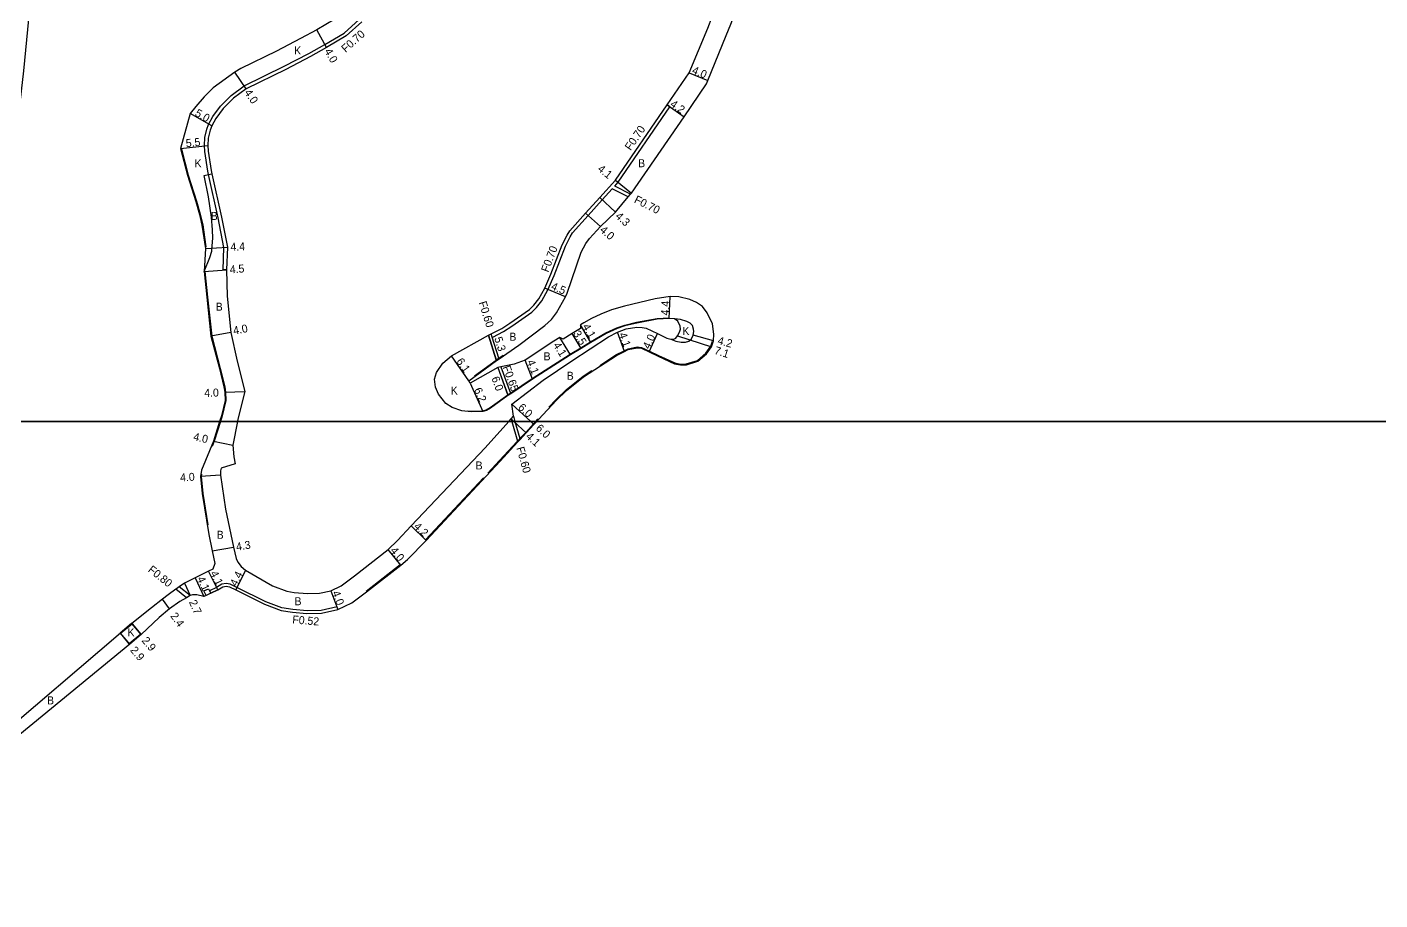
# Model space of a CAD drawing. Header units: metres. Extents: x -12000 to -8000, y -105000 to -102000.
# Drawn here: x -11852.5 to -11582.1, y -103295.6 to -103121.2 of the extents above; entities that cross this region are included whole.
import ezdxf

# ---------------------------------------------------------------- set-up
doc = ezdxf.new("R2010")
doc.units = ezdxf.units.M
doc.header["$LTSCALE"] = 2.5
for name, color, linetype in [('側溝・桝', 7, 'Continuous'), ('図郭', 7, 'Continuous'), ('幅員', 7, 'Continuous'), ('歩道・分離帯・安全施設', 7, 'Continuous'), ('舗装', 7, 'Continuous'), ('道路', 7, 'Continuous')]:
    doc.layers.add(name, color=color, linetype=linetype)
doc.styles.get("Standard").update_dxf_attribs({"font": ''})
doc.styles.get('Standard').set_extended_font_data('@MS PGothic')

msp = doc.modelspace()

# ---------------------------------------------------------------- linework, layer by layer
at = {"layer": '側溝・桝'}
for points in [[(-11812.64, -103169.7), (-11813.34, -103169.7), (-11813.16, -103165.25), (-11814.31, -103159.33), (-11816.24, -103150.67), (-11816.38, -103150.01), (-11817.01, -103146.11), (-11817.07, -103144.88), (-11816.97, -103143.3), (-11816.55, -103141.62), (-11816.22, -103140.68), (-11815.41, -103139.09), (-11813.86, -103137.03), (-11811.69, -103134.88), (-11809.09, -103132.93), (-11801.12, -103129.06), (-11796.2, -103126.48), (-11792.97, -103124.67), (-11789.15, -103122.41), (-11786.11, -103119.71)], [(-11735.04, -103153.02), (-11734.32, -103152.24), (-11724, -103137.14), (-11724.58, -103136.74)], [(-11759.51, -103183.21), (-11759.4, -103183.15), (-11757.27, -103182.04), (-11755.59, -103180.96), (-11751.62, -103178.16), (-11750.7, -103177.28), (-11749.63, -103175.94), (-11748.39, -103173.7), (-11747.13, -103170.88), (-11744.91, -103165.01), (-11743.94, -103163.14), (-11743.47, -103162.36), (-11740.37, -103158.88), (-11737.54, -103155.77), (-11735.53, -103153.56)], [(-11732.35, -103155.17), (-11735.53, -103153.56)], [(-11731.89, -103154.62), (-11735.04, -103153.02)], [(-11758.68, -103187.87), (-11758.73, -103187.72), (-11760.26, -103182.81)], [(-11758.16, -103187.51), (-11758.21, -103187.36), (-11759.51, -103183.21), (-11759.72, -103182.53)], [(-11758.43, -103189.23), (-11756.43, -103194.72), (-11756.38, -103194.86)], [(-11757.79, -103189.1), (-11755.87, -103194.34), (-11755.82, -103194.49)], [(-11755.74, -103199.51), (-11755.6, -103200)], [(-11755.26, -103198.98), (-11754.98, -103200)], [(-11755.6, -103200), (-11754.5, -103203.98), (-11754.45, -103204.15)], [(-11754.98, -103200), (-11754.02, -103203.46), (-11753.97, -103203.63)], [(-11820.64, -103235.25), (-11822.77, -103233.54)], [(-11819.91, -103234.81), (-11822.08, -103233.07)], [(-11790.38, -103237.6), (-11790.55, -103237.1), (-11793.72, -103237.81), (-11796.55, -103237.86), (-11799.38, -103237.63), (-11801.58, -103237.27), (-11804.81, -103236.06), (-11810.58, -103233.2), (-11811.9, -103232.55), (-11812.72, -103232.4), (-11813.57, -103232.56), (-11814.65, -103233.18), (-11816.04, -103233.87)], [(-11815.81, -103234.33), (-11814.4, -103233.64)]]:
    msp.add_lwpolyline(points, dxfattribs=at)
msp.add_lwpolyline([(-11816.71, -103234.78), (-11817.15, -103233.88), (-11816.25, -103233.44), (-11816.04, -103233.87), (-11815.81, -103234.33)], close=True, dxfattribs=at)
at = {"layer": '図郭'}
for points in [[(-12000, -102600), (-11200, -102600), (-11200, -103200), (-12000, -103200)], [(-12000, -103200), (-11200, -103200), (-11200, -103800), (-12000, -103800)]]:
    msp.add_lwpolyline(points, close=True, dxfattribs=at)
at = {"layer": '幅員'}
for points in [[(-11792.63, -103125.28), (-11794.58, -103121.79)], [(-11808.72, -103133.53), (-11810.95, -103130.2)], [(-11720.14, -103130.37), (-11716.44, -103131.9)], [(-11724.58, -103136.74), (-11721.13, -103139.14)], [(-11815.58, -103140.96), (-11819.94, -103138.51)], [(-11821.84, -103145.45), (-11816.37, -103144.88)], [(-11734.87, -103151.8), (-11731.69, -103154.39)], [(-11738.05, -103155.29), (-11734.9, -103158.22)], [(-11737.91, -103161.09), (-11740.89, -103158.41)], [(-11816.85, -103165.44), (-11812.45, -103165.2)], [(-11817.12, -103170.04), (-11812.64, -103169.7)], [(-11744.87, -103175.14), (-11749.01, -103173.39)], [(-11724.13, -103179.46), (-11723.97, -103175.07)], [(-11811.81, -103182.25), (-11815.75, -103182.99)], [(-11758.68, -103187.87), (-11760.26, -103182.81)], [(-11743.87, -103186.74), (-11746, -103183.24)], [(-11741.73, -103185.44), (-11743.55, -103182.45)], [(-11739.8, -103184.26), (-11741.88, -103180.73)], [(-11733.09, -103186.04), (-11734.5, -103182.19)], [(-11728.17, -103186.1), (-11726.48, -103182.48)], [(-11722.46, -103182.93), (-11715.69, -103185.08)], [(-11715.29, -103183.9), (-11719.33, -103182.77)], [(-11764.2, -103191.9), (-11767.69, -103186.9)], [(-11751.48, -103191.57), (-11752.97, -103187.75)], [(-11758.43, -103189.23), (-11756.38, -103194.86)], [(-11813, -103194.2), (-11809, -103194.07)], [(-11763.94, -103192.36), (-11761.39, -103198.02)], [(-11751.84, -103200), (-11755.6, -103196.54)], [(-11755.21, -103200), (-11755.74, -103199.51)], [(-11752.73, -103202.3), (-11755.21, -103200)], [(-11751.18, -103200.6), (-11751.84, -103200)], [(-11815.27, -103203.94), (-11811.36, -103204.79)], [(-11813.84, -103210.78), (-11817.83, -103211)], [(-11775.76, -103220.89), (-11772.73, -103223.81)], [(-11815.52, -103225.87), (-11811.28, -103225.17)], [(-11777.82, -103228.75), (-11780.35, -103225.64)], [(-11818.91, -103231.29), (-11817.18, -103235.01)], [(-11814.4, -103233.64), (-11816.22, -103229.96)], [(-11808.85, -103229.73), (-11810.81, -103233.67)], [(-11821.02, -103232.36), (-11819.91, -103234.81)], [(-11791.8, -103233.86), (-11790.38, -103237.6)], [(-11824.02, -103237.46), (-11825.42, -103235.51)], [(-11831.99, -103244.55), (-11833.85, -103242.32)], [(-11829.69, -103242.62), (-11831.54, -103240.4)]]:
    msp.add_lwpolyline(points, dxfattribs=at)
at = {"layer": '歩道・分離帯・安全施設'}
for points in [[(-11821.64, -103145.62), (-11820.28, -103150.78), (-11818.64, -103156.01), (-11817.88, -103158.63), (-11817.41, -103160.75), (-11816.75, -103165.11)], [(-11816.98, -103170.03), (-11816.45, -103175.21), (-11815.6, -103182.96), (-11813.89, -103189.44), (-11813.01, -103193.08), (-11812.85, -103194.18), (-11812.79, -103195.83), (-11813.54, -103198.91), (-11813.88, -103200)], [(-11764.57, -103197.87), (-11763.74, -103197.95), (-11761.42, -103197.87), (-11760.73, -103197.68), (-11759.97, -103197.25), (-11756.43, -103194.72), (-11755.87, -103194.34), (-11751.56, -103191.45), (-11743.95, -103186.61), (-11741.8, -103185.3), (-11739.88, -103184.13), (-11736.8, -103182.31), (-11734.64, -103181.3), (-11733.04, -103180.75), (-11730.66, -103180.21), (-11726.56, -103179.44), (-11724.24, -103179.32)], [(-11738.01, -103188.82), (-11734.79, -103186.74), (-11733.13, -103185.89), (-11732.38, -103185.51), (-11730.55, -103185.14), (-11729.67, -103185.23), (-11728.11, -103185.97), (-11726.29, -103186.82), (-11723.01, -103188.33), (-11721.86, -103188.55), (-11720.75, -103188.53), (-11718.49, -103187.82), (-11716.83, -103186.39), (-11715.83, -103185.01), (-11715.48, -103184)], [(-11763.06, -103190.88), (-11758.77, -103187.75), (-11758.73, -103187.72), (-11758.21, -103187.36), (-11757.35, -103186.77)], [(-11748.18, -103197.17), (-11746.75, -103195.66), (-11744.75, -103193.73), (-11741.37, -103191), (-11739.59, -103189.85)], [(-11750.84, -103200), (-11750.41, -103199.54), (-11750.39, -103199.52)], [(-11813.88, -103200), (-11815.13, -103203.99), (-11815.54, -103205)], [(-11760.4, -103210.37), (-11758.06, -103207.85), (-11754.56, -103204.05), (-11754.5, -103203.98), (-11754.08, -103203.53), (-11754.02, -103203.46), (-11752.84, -103202.2), (-11751.29, -103200.5), (-11750.84, -103200)], [(-11817.62, -103210.54), (-11817.68, -103211), (-11817.36, -103214.41), (-11816.35, -103220.66)], [(-11772.84, -103223.7), (-11761.27, -103211.3)], [(-11784.74, -103233.92), (-11777.92, -103228.63)]]:
    msp.add_lwpolyline(points, dxfattribs=at)
at = {"layer": '舗装'}
for points in [[(-11817.12, -103170.04), (-11815.95, -103167.27), (-11815.56, -103165.97), (-11815.5, -103164.96), (-11815.4, -103163.42), (-11815.45, -103161.75), (-11815.66, -103159.17), (-11816.22, -103155.11), (-11817.09, -103150.87), (-11816.24, -103150.67), (-11815.56, -103150.51)], [(-11723.8, -103183.59), (-11722.83, -103184), (-11721.78, -103184.2), (-11720.87, -103184.17), (-11720.2, -103183.96), (-11719.71, -103183.51), (-11719.33, -103182.77), (-11719.24, -103182.08), (-11719.29, -103181.55), (-11719.49, -103180.86), (-11719.98, -103180.38), (-11720.62, -103180.06), (-11721.87, -103179.67), (-11723.07, -103179.54)], [(-11760.26, -103182.81), (-11758.73, -103187.72), (-11758.68, -103187.87)], [(-11758.43, -103189.23), (-11756.43, -103194.72), (-11756.38, -103194.86)], [(-11832.08, -103244.43), (-11833.81, -103242.36)], [(-11831.51, -103240.44), (-11829.78, -103242.51)]]:
    msp.add_lwpolyline(points, dxfattribs=at)
at = {"layer": '道路'}
for points in [[(-11858.58, -103200), (-11858.33, -103191.11), (-11857.87, -103180.64), (-11857.25, -103170.68), (-11856.45, -103160.59), (-11854.36, -103140.44), (-11853.19, -103129.95), (-11851.96, -103117.59), (-11850.83, -103107.43), (-11850.34, -103102.5), (-11848.1, -103102.73), (-11848.02, -103102.2), (-11847.58, -103097.64), (-11846.73, -103089.85), (-11845.74, -103080.69), (-11845.19, -103076.65), (-11843.97, -103072.43), (-11842.89, -103068.59), (-11842.01, -103066), (-11841.24, -103064.21), (-11838.59, -103058.72)], [(-11772.92, -103096.54), (-11776.59, -103100.9), (-11778.85, -103103.81), (-11784.92, -103113.12), (-11786.1, -103114.49), (-11788.58, -103117.37), (-11790.98, -103119.66), (-11794.58, -103121.79), (-11797.83, -103123.49), (-11802.66, -103126.02), (-11809.75, -103129.48), (-11810.95, -103130.2), (-11815.3, -103133.36), (-11817.12, -103135.15), (-11818.78, -103137.07), (-11819.94, -103138.51), (-11821.84, -103145.45), (-11820.42, -103150.82), (-11818.78, -103156.05), (-11818.02, -103158.67), (-11817.56, -103160.78), (-11816.85, -103165.44), (-11817.12, -103170.04)], [(-11764.2, -103191.9), (-11758.68, -103187.87), (-11758.16, -103187.51), (-11754.18, -103184.77), (-11749.03, -103180.84), (-11747.71, -103179.62), (-11746.69, -103178.3), (-11744.87, -103175.14), (-11744.56, -103174.39), (-11741.73, -103166.22), (-11740.84, -103164.48), (-11740.07, -103163.46), (-11737.91, -103161.09), (-11734.9, -103158.22), (-11732.35, -103155.17), (-11731.89, -103154.62), (-11731.69, -103154.39), (-11721.13, -103139.14), (-11716.71, -103132.59), (-11716.44, -103131.9), (-11712.73, -103122.92), (-11711.85, -103120.64), (-11710.03, -103115.95)], [(-11785.61, -103120.2), (-11788.73, -103122.97), (-11792.63, -103125.28), (-11795.87, -103127.09), (-11800.81, -103129.68), (-11808.72, -103133.53), (-11811.23, -103135.41), (-11813.33, -103137.5), (-11814.81, -103139.46), (-11815.58, -103140.96), (-11815.88, -103141.82), (-11816.28, -103143.41), (-11816.37, -103144.88), (-11816.32, -103146.03), (-11815.7, -103149.88), (-11815.56, -103150.51), (-11813.62, -103159.19), (-11812.45, -103165.2), (-11812.64, -103169.7), (-11812.5, -103174.97), (-11811.81, -103182.25), (-11810.51, -103187.99), (-11809, -103194.07), (-11810.38, -103199.55), (-11810.46, -103200)], [(-11723.07, -103179.54), (-11724.13, -103179.46), (-11726.54, -103179.59), (-11730.63, -103180.36), (-11733, -103180.9), (-11734.58, -103181.44), (-11736.73, -103182.45), (-11739.8, -103184.26), (-11741.73, -103185.44), (-11743.87, -103186.74), (-11751.48, -103191.57), (-11755.82, -103194.49), (-11756.38, -103194.86), (-11759.89, -103197.38), (-11760.67, -103197.82), (-11761.39, -103198.02), (-11763.74, -103198.1), (-11765.6, -103197.93), (-11767.56, -103197.24), (-11768.82, -103196.46), (-11770.29, -103194.59), (-11770.86, -103193.19), (-11771.05, -103191.56), (-11770.67, -103190.22), (-11769.38, -103188.36), (-11767.69, -103186.9), (-11760.26, -103182.81), (-11759.72, -103182.53), (-11757.62, -103181.43), (-11755.98, -103180.38), (-11752.06, -103177.62), (-11751.22, -103176.81), (-11750.21, -103175.55), (-11749.01, -103173.39), (-11747.78, -103170.61), (-11745.55, -103164.72), (-11744.55, -103162.8), (-11744.04, -103161.95), (-11740.89, -103158.41), (-11738.05, -103155.29), (-11734.87, -103151.8), (-11724.58, -103136.74), (-11720.14, -103130.37), (-11716.43, -103121.41), (-11715.57, -103119.19)], [(-11817.12, -103170.04), (-11816.6, -103175.22), (-11815.75, -103182.99), (-11814.04, -103189.47), (-11813.16, -103193.11), (-11813, -103194.2), (-11812.94, -103195.81), (-11813.68, -103198.87), (-11814.03, -103200)], [(-11750.63, -103200), (-11750.3, -103199.64), (-11746.65, -103195.76), (-11744.65, -103193.84), (-11741.29, -103191.12), (-11734.71, -103186.87), (-11733.09, -103186.04), (-11732.33, -103185.66), (-11730.54, -103185.3), (-11729.71, -103185.38), (-11728.17, -103186.1), (-11726.35, -103186.96), (-11723.06, -103188.48), (-11721.88, -103188.7), (-11720.72, -103188.68), (-11718.42, -103187.96), (-11716.71, -103186.5), (-11715.69, -103185.08), (-11715.29, -103183.9), (-11715.21, -103182.58), (-11715.52, -103180.51), (-11716.53, -103178.29), (-11717.49, -103177.08), (-11718.67, -103176.25), (-11720.01, -103175.65), (-11722.21, -103175.15), (-11723.97, -103175.07), (-11726.97, -103175.49), (-11733.06, -103177), (-11735.68, -103177.72), (-11737.83, -103178.56), (-11739.71, -103179.44), (-11741.2, -103180.31), (-11741.88, -103180.73), (-11741.87, -103181.43), (-11743.55, -103182.45), (-11745.35, -103183.55), (-11746, -103183.24), (-11747.18, -103183.98), (-11752.97, -103187.75)], [(-11756.18, -103200), (-11755.74, -103199.51), (-11755.26, -103198.98), (-11755.6, -103196.54), (-11749.34, -103191.76), (-11743.64, -103187.88), (-11736.3, -103183.1), (-11734.5, -103182.19), (-11732.75, -103181.53), (-11730.61, -103181.16), (-11729.54, -103181.22), (-11728.76, -103181.41), (-11726.48, -103182.48), (-11724.64, -103183.35), (-11723.8, -103183.59), (-11723.25, -103183.56), (-11722.81, -103183.37), (-11722.46, -103182.93), (-11722.08, -103182.19), (-11721.87, -103181.57), (-11721.93, -103180.95), (-11722.4, -103179.97), (-11723.07, -103179.54)], [(-11752.97, -103187.75), (-11755.14, -103188.57), (-11757.79, -103189.1), (-11758.43, -103189.23), (-11763.94, -103192.36), (-11764.2, -103191.9)], [(-11814.03, -103200), (-11815.27, -103203.94), (-11817.67, -103209.79), (-11817.83, -103211), (-11817.5, -103214.43), (-11816.19, -103222.63), (-11815.52, -103225.87), (-11814.99, -103228.44), (-11815.41, -103229.56)], [(-11814.4, -103233.64), (-11813.39, -103233.05), (-11812.72, -103232.93), (-11812.06, -103233.05), (-11810.81, -103233.67), (-11805.02, -103236.53), (-11801.71, -103237.77), (-11799.45, -103238.14), (-11796.57, -103238.38), (-11793.66, -103238.33), (-11790.38, -103237.6), (-11787.62, -103236.28), (-11784.65, -103234.04), (-11777.82, -103228.75), (-11776.49, -103227.6), (-11772.73, -103223.81), (-11757.94, -103207.95), (-11754.45, -103204.15), (-11753.97, -103203.63), (-11752.73, -103202.3), (-11751.18, -103200.6), (-11750.63, -103200)], [(-11813.7, -103209.35), (-11813.87, -103209.87), (-11813.84, -103210.78), (-11812.87, -103217.55), (-11811.28, -103225.17), (-11810.71, -103227.44), (-11810.41, -103228.12), (-11809.73, -103229), (-11808.85, -103229.73), (-11803.46, -103232.84), (-11800.57, -103233.93), (-11799.1, -103234.21), (-11796.47, -103234.38), (-11794.05, -103234.34), (-11791.8, -103233.86), (-11789.71, -103232.85), (-11787.09, -103230.87), (-11780.35, -103225.64), (-11778.49, -103223.84), (-11775.76, -103220.89), (-11760.92, -103205.28), (-11756.18, -103200)], [(-11810.46, -103200), (-11811.36, -103204.79), (-11811.21, -103207.09), (-11810.93, -103208.49), (-11813.7, -103209.35)], [(-11815.41, -103229.56), (-11816.22, -103229.96), (-11818.91, -103231.29), (-11821.02, -103232.36), (-11822.08, -103233.07), (-11822.63, -103233.44), (-11822.77, -103233.54), (-11824.31, -103234.68), (-11825.42, -103235.51), (-11827.63, -103237.27), (-11831.54, -103240.4), (-11831.51, -103240.44), (-11833.81, -103242.36)], [(-11814.4, -103233.64), (-11815.81, -103234.33), (-11816.71, -103234.78), (-11817.18, -103235.01), (-11818.61, -103234.67), (-11819.45, -103234.67), (-11819.91, -103234.81), (-11820.64, -103235.25), (-11821.95, -103236.02), (-11824.02, -103237.46), (-11826.14, -103239.23), (-11829.69, -103242.62), (-11829.78, -103242.51), (-11832.08, -103244.43)], [(-11833.81, -103242.36), (-11833.85, -103242.32), (-11859.17, -103263.92)], [(-11832.08, -103244.43), (-11831.99, -103244.55), (-11857.68, -103265.67), (-11859.22, -103266.98)]]:
    msp.add_lwpolyline(points, dxfattribs=at)
for points in [[(-11831.61, -103240.32), (-11831.51, -103240.44), (-11833.81, -103242.36), (-11833.91, -103242.24)], [(-11833.81, -103242.36), (-11831.51, -103240.44), (-11829.78, -103242.51), (-11832.08, -103244.43)], [(-11829.78, -103242.51), (-11829.69, -103242.62), (-11831.99, -103244.55), (-11832.08, -103244.43)]]:
    msp.add_lwpolyline(points, close=True, dxfattribs=at)

# ---------------------------------------------------------------- texts
at = {"layer": '側溝・桝'}
for s, rotation, p in [('F0.70', 41.6219, (-11788.82, -103126.41)), ('F0.70', 55.6469, (-11731.84, -103146.02)), ('F0.70', 333.0877, (-11731.3, -103156.21)), ('F0.70', 69.2578, (-11748.33, -103170.33)), ('F0.60', 287.3637, (-11762.26, -103176.27)), ('F0.65', 290.0144, (-11757.48, -103189.17)), ('F0.60', 285.4879, (-11754.72, -103205.32)), ('F0.80', 321.2752, (-11828.47, -103229.91)), ('F0.52', 355.2562, (-11799.53, -103240.37))]:
    msp.add_text(s, height=1.6, rotation=rotation, dxfattribs=at).set_placement(p)
at = {"layer": '幅員'}
for s, rotation, p in [('4.0', 299.2654, (-11793.13, -103126.02)), ('4.0', 337.5445, (-11719.73, -103130.43)), ('4.0', 303.7982, (-11809.16, -103134.3)), ('4.2', 325.2661, (-11724.11, -103136.95)), ('5.0', 330.7091, (-11819.1, -103138.87)), ('5.5', 5.9258, (-11820.7, -103145.23)), ('4.1', 320.8517, (-11738.6, -103149.8)), ('4.3', 317.1788, (-11735.04, -103159.18)), ('4.0', 318.0679, (-11738.15, -103161.95)), ('4.4', 3.0987, (-11811.81, -103165.96)), ('4.5', 4.3017, (-11811.93, -103170.45)), ('4.5', 337.062, (-11747.91, -103173.58)), ('4.4', 87.9331, (-11724.21, -103178.86)), ('4.0', 10.604, (-11811.16, -103182.68)), ('5.3', 287.3636, (-11759.14, -103183.39)), ('3.5', 301.3735, (-11743.43, -103182.47)), ('4.1', 300.4096, (-11741.56, -103181.06)), ('4.1', 290.1508, (-11734.26, -103182.58)), ('4.0', 64.8853, (-11728.09, -103185.7)), ('4.2', 344.3141, (-11714.59, -103184.52)), ('4.1', 301.3623, (-11747.41, -103184.76)), ('7.1', 342.3668, (-11715.25, -103186.49)), ('6.1', 304.947, (-11766.78, -103188.03)), ('4.1', 291.307, (-11752.63, -103188.05)), ('6.0', 290.0143, (-11759.71, -103191.36)), ('4.0', 1.8181, (-11817.07, -103195.13)), ('6.2', 294.2261, (-11763.23, -103193.69)), ('6.0', 317.4648, (-11754.5, -103197.42)), ('6.0', 317.4648, (-11750.95, -103201.57)), ('4.0', 347.679, (-11819.38, -103203.77)), ('4.1', 317.1443, (-11752.95, -103203.19)), ('4.0', 3.0985, (-11821.88, -103212.02)), ('4.2', 316.0555, (-11775.33, -103221.17)), ('4.3', 9.4223, (-11810.6, -103225.87)), ('4.0', 309.0919, (-11780.02, -103225.89)), ('4.1', 294.9088, (-11818.59, -103231.42)), ('4.1', 296.2385, (-11815.96, -103230.35)), ('4.4', 63.5882, (-11810.63, -103233.09)), ('4.0', 290.8716, (-11791.57, -103234.2)), ('2.7', 294.3769, (-11820.2, -103236.1)), ('2.4', 305.7737, (-11823.96, -103238.9)), ('2.9', 309.8422, (-11831.99, -103245.79)), ('2.9', 309.8422, (-11829.69, -103243.87))]:
    msp.add_text(s, height=1.6, rotation=rotation, dxfattribs=at).set_placement(p)
at = {"layer": '舗装'}
for s, p in [('K', (-11799.13, -103126.69)), ('K', (-11819.02, -103149.23)), ('B', (-11730.36, -103149.22)), ('B', (-11815.8, -103159.76)), ('B', (-11814.8, -103177.89)), ('B', (-11756.1, -103183.89)), ('K', (-11721.51, -103182.74)), ('B', (-11749.26, -103187.81)), ('B', (-11744.63, -103191.69)), ('K', (-11767.83, -103194.64)), ('B', (-11762.85, -103209.62)), ('B', (-11814.61, -103223.47)), ('B', (-11799.05, -103236.75)), ('K', (-11832.43, -103242.95)), ('B', (-11848.52, -103256.56))]:
    msp.add_text(s, height=1.6, dxfattribs=at).set_placement(p)

doc.saveas('drawing.dxf')
